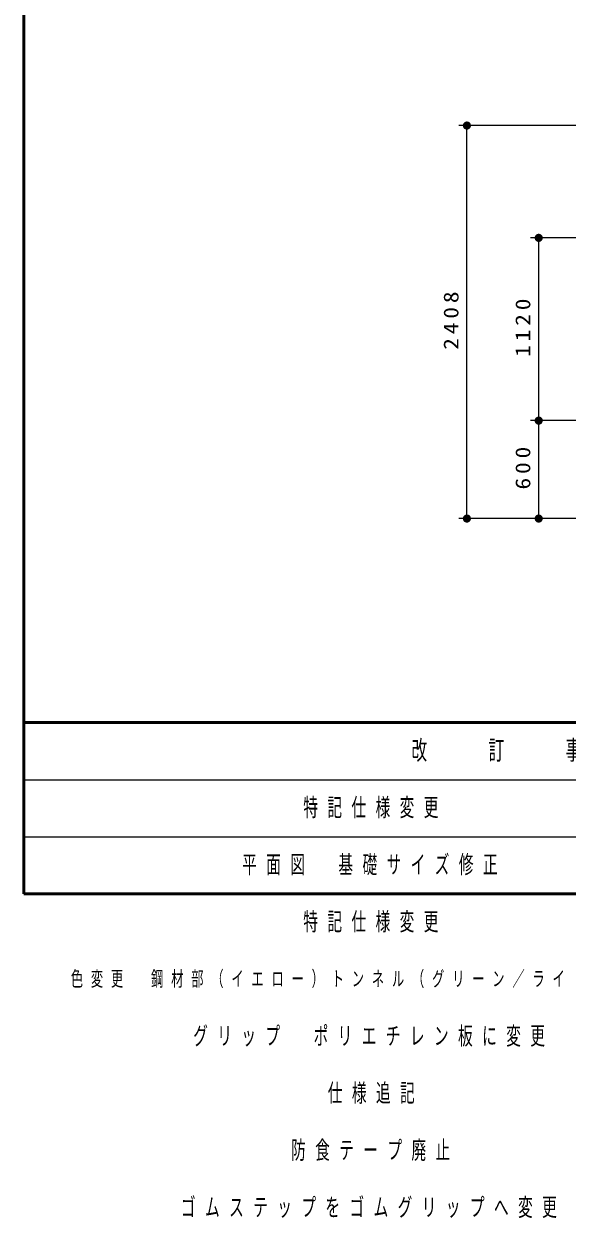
# Model space of a CAD drawing. Units: millimetres on the paper, scale 1:50. Extents: x -365 to 0, y -40 to 257.
# Drawn here: x -365 to -298.4, y -39.7 to 106.6 of the extents above; entities that cross this region are included whole.
import ezdxf

# ---------------------------------------------------------------- set-up
doc = ezdxf.new("R2010")
doc.units = ezdxf.units.MM
doc.layers.add('LY_1', color=7, linetype='Continuous', lineweight=13)
doc.styles.add('ＭＳ ゴシック', font='')
doc.styles.get('ＭＳ ゴシック').set_extended_font_data('MS Gothic')

# ---------------------------------------------------------------- blocks, each defined once
blk = doc.blocks.new('filled_dot')
at = {"color": 0, "linetype": 'Continuous', "lineweight": -2, "const_width": 1.25}
blk.add_lwpolyline([(-0.625, 0, 1), (0.625, 0, 1)], format="xyb", close=True, dxfattribs=at)

msp = doc.modelspace()

# ---------------------------------------------------------------- linework, layer by layer
at = {"layer": 'LY_1', "lineweight": 50}
for p, q in [((-365, 257), (-365, 0)), ((-365, 21), (0, 21)), ((-365, 0), (0, 0))]:
    msp.add_line(p, q, dxfattribs=at)
at = {"layer": 'LY_1'}
for p, q in [((-255.577, 94.177), (-311.699, 94.177)), ((-310.699, 46.012), (-310.699, 94.177)), ((-246.663, 80.412), (-302.895, 80.412)), ((-301.895, 58.012), (-301.895, 80.412)), ((-281.253, 58.012), (-302.895, 58.012)), ((-301.895, 46.012), (-301.895, 58.012)), ((-290.772, 46.012), (-311.699, 46.012)), ((-290.772, 46.012), (-302.895, 46.012)), ((-365, 14), (-238.5, 14)), ((-365, 7), (-238.5, 7))]:
    msp.add_line(p, q, dxfattribs=at)

# ---------------------------------------------------------------- block references
at = {"layer": 'LY_1', "xscale": 0.4, "yscale": 0.4}
for p, rotation in [((-310.699, 94.177), 270), ((-301.895, 80.412), 270), ((-301.895, 58.012), 270), ((-310.699, 46.012), 90), ((-301.895, 46.012), 90)]:
    msp.add_blockref('filled_dot', p, dxfattribs=dict(at, rotation=rotation))

# ---------------------------------------------------------------- texts
at = {"layer": 'LY_1', "char_height": 1.833, "attachment_point": 8, "rotation": 90, "style": 'ＭＳ ゴシック'}
for s, insert in [('\\T1.33;\\W1.15;2408', (-311.699, 70.504)), ('\\T1.33;\\W1.15;1120', (-302.895, 69.633)), ('\\T1.33;\\W1.15;600', (-302.895, 52.428))]:
    msp.add_mtext(s, dxfattribs=dict(at, insert=insert))
at = {"layer": 'LY_1', "style": 'ＭＳ ゴシック'}
for s, insert, char_height, attachment_point in [('\\T1.64;\\W0.6;改\u3000\u3000訂\u3000\u3000事\u3000\u3000項', (-301.75, 17.5), 2.346, 5), ('\\T1.64;\\W0.6;特記仕様変更', (-330.75, 10.5), 2.199, 4), ('\\T1.64;\\W0.6;平面図\u3000基礎サイズ修正', (-338.25, 3.5), 2.199, 4), ('\\T1.64;\\W0.6;特記仕様変更', (-330.75, -3.5), 2.199, 4), ('\\T1.64;\\W0.6;色変更\u3000鋼材部（イエロー）トンネル（グリーン／ライトブルー）', (-359.25, -10.5), 1.833, 4), ('\\T1.64;\\W0.6;グリップ\u3000ポリエチレン板に変更', (-344.25, -17.5), 2.199, 4), ('\\T1.64;\\W0.6;仕様追記', (-327.75, -24.5), 2.199, 4), ('\\T1.64;\\W0.6;防食テープ廃止', (-332.25, -31.5), 2.199, 4), ('\\T1.64;\\W0.6;ゴムステップをゴムグリップへ変更', (-345.75, -38.5), 2.199, 4)]:
    msp.add_mtext(s, dxfattribs=dict(at, insert=insert, char_height=char_height, attachment_point=attachment_point))

doc.saveas('drawing.dxf')
